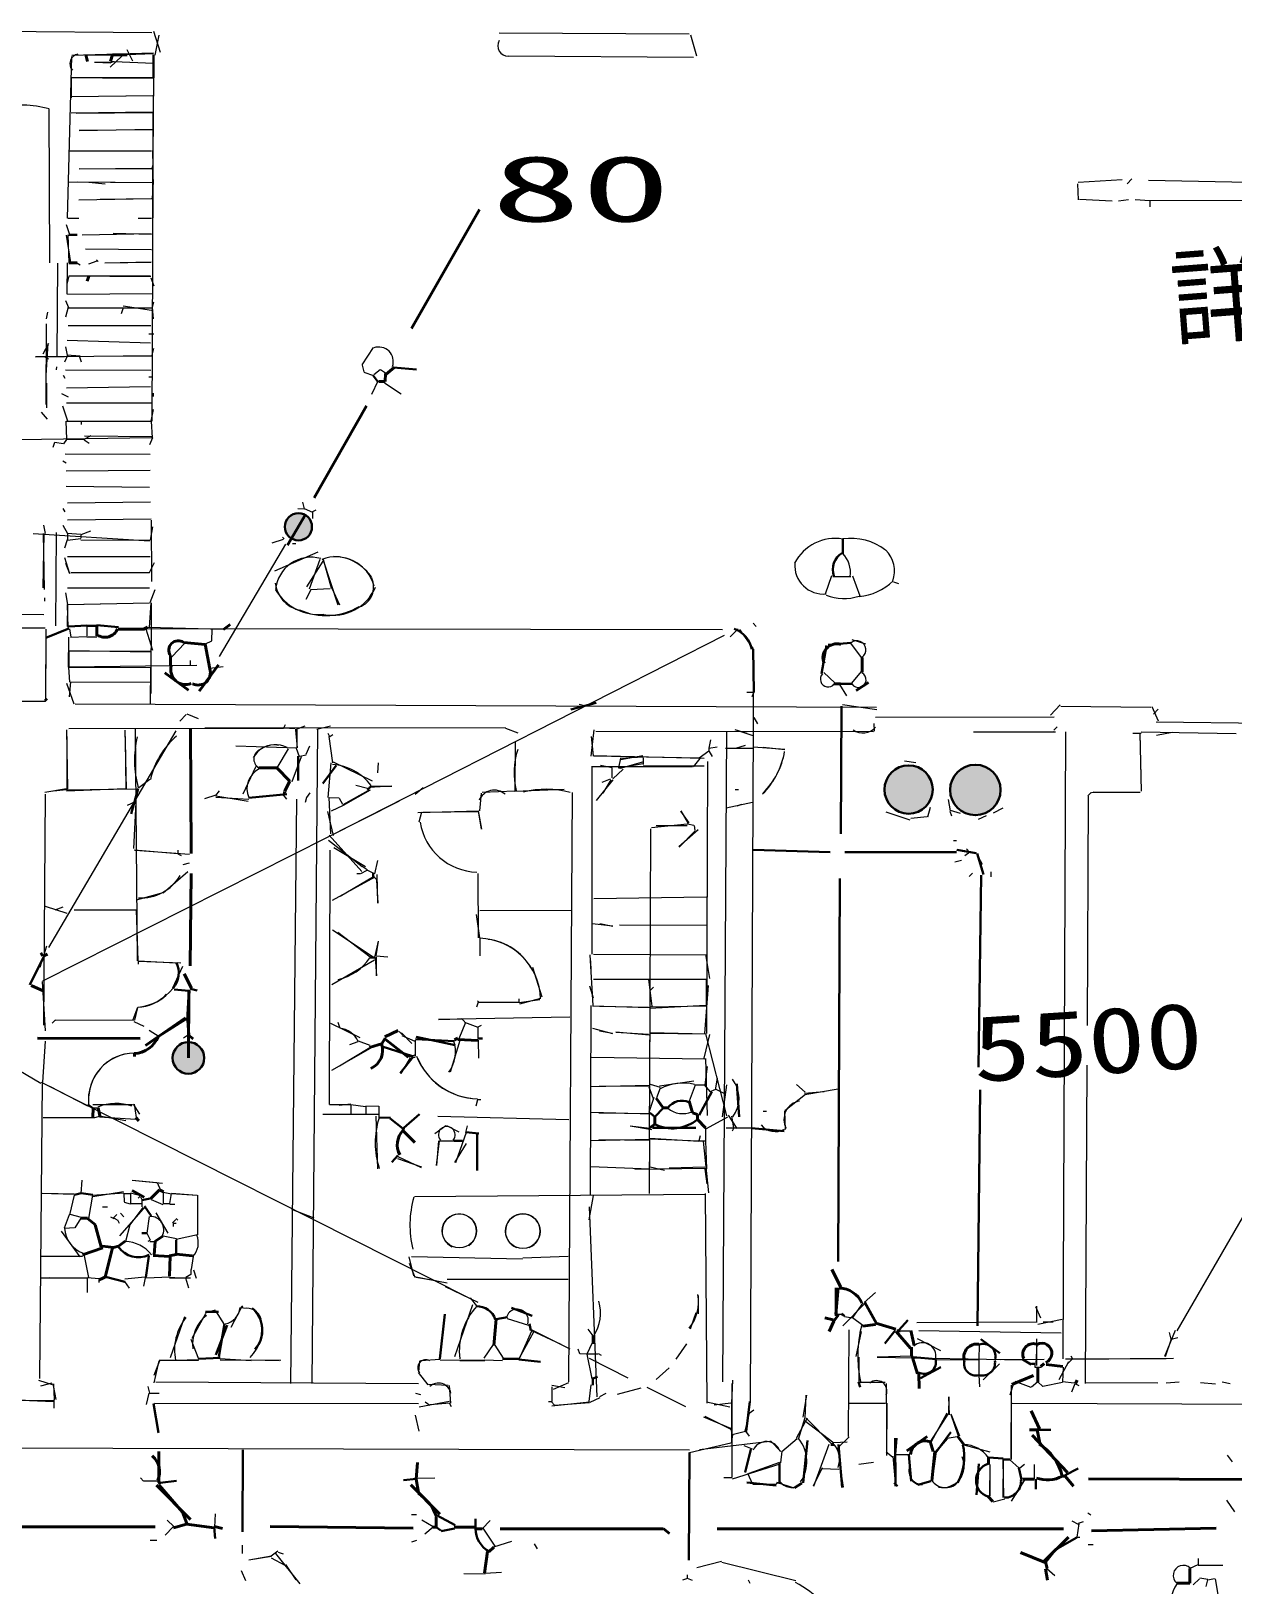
# Model space of a CAD drawing. Header units: millimetres. Extents: x -23299 to 140949, y -27274 to 87783.
# Drawn here: x 22083 to 34477, y 14898 to 30922 of the extents above; entities that cross this region are included whole.
import ezdxf

# ---------------------------------------------------------------- set-up
doc = ezdxf.new("R2010")
doc.units = ezdxf.units.MM
doc.linetypes.add('DASHED', pattern=[666.674799, 446.523571, -220.151228])
for name, color, linetype, lineweight in [('A_DASHED', 8, 'DASHED', 18), ('A_HATCH', 252, 'CONTINUOUS', 15), ('A_MED', 9, 'CONTINUOUS', 20), ('A_THIN', 8, 'CONTINUOUS', 15), ('CHECK', 2, 'CONTINUOUS', 35), ('P_DASHED', 200, 'DASHED', 20), ('P_LEADER', 140, 'CONTINUOUS', 20), ('P_NOMARK', 6, 'CONTINUOUS', 35), ('P_R', 5, 'CONTINUOUS', 40), ('P_R_MARK', 5, 'CONTINUOUS', 25), ('P_SIZE', 140, 'CONTINUOUS', 13), ('SYM', 4, 'CONTINUOUS', 25), ('TEXT', 7, 'CONTINUOUS', 13), ('TEXT_SHAPE', 7, 'CONTINUOUS', 30)]:
    doc.layers.add(name, color=color, linetype=linetype, lineweight=lineweight)
doc.styles.add('JP', font='msgothic.ttc')

msp = doc.modelspace()

# ---------------------------------------------------------------- hatches: boundary and pattern name
at = {"layer": 'TEXT_SHAPE'}
h = msp.add_hatch(color=7, dxfattribs=at)
h.dxf.hatch_style = 1
edge = h.paths.add_edge_path()
edge.add_arc((24840, 25810), 140, 0, 360)
h = msp.add_hatch(color=7, dxfattribs=at)
h.dxf.hatch_style = 1
edge = h.paths.add_edge_path()
edge.add_arc((31133, 23100), 249, 0, 360)
h = msp.add_hatch(color=7, dxfattribs=at)
h.dxf.hatch_style = 1
edge = h.paths.add_edge_path()
edge.add_arc((31821, 23096), 260, 0, 360)
h = msp.add_hatch(color=7, dxfattribs=at)
h.dxf.hatch_style = 1
edge = h.paths.add_edge_path()
edge.add_arc((23706, 20333), 163, 0, 360)

# ---------------------------------------------------------------- linework, layer by layer
at = {"layer": 'A_DASHED', "lineweight": 15}
msp.add_line((27241, 17533), (29293, 16507), dxfattribs=at)
at = {"layer": 'A_HATCH', "lineweight": 15}
for p, q in [((27944, 20867), (28452, 20855)), ((28112, 20601), (28457, 20571)), ((28112, 20598), (28451, 20578)), ((27860, 20038), (28465, 20052)), ((27940, 20043), (28465, 20045)), ((27939, 19766), (28464, 19758)), ((27857, 19481), (28463, 19496)), ((27938, 19492), (28463, 19484)), ((28461, 19184), (27856, 19210))]:
    msp.add_line(p, q, dxfattribs=at)
at = {"layer": 'A_HATCH', "lineweight": 20}
msp.add_line((28490, 19751), (27859, 19771), dxfattribs=at)
at = {"layer": 'A_MED', "lineweight": 20}
for p, q in [((28883, 30884), (28946, 30668)), ((22458, 28992), (22502, 30660)), ((22939, 30608), (23346, 30590)), ((23345, 30439), (23344, 30252)), ((22265, 30116), (22273, 28533)), ((23335, 29690), (23338, 29520)), ((22474, 28396), (22453, 28312)), ((23318, 28379), (23350, 28294)), ((22458, 28209), (23331, 28215)), ((22448, 26712), (22634, 26712)), ((22457, 26056), (23313, 26069)), ((22457, 25881), (23320, 25891)), ((22343, 25750), (22335, 24789)), ((22596, 25725), (22595, 25691)), ((24027, 24472), (24710, 25630)), ((23360, 25161), (23307, 25026)), ((30336, 25303), (30272, 25114)), ((30352, 25297), (30538, 25297)), ((30555, 25304), (30631, 25097)), ((23319, 25026), (23300, 24770)), ((23321, 25027), (23317, 24091)), ((22227, 24765), (18831, 24771)), ((22236, 24755), (22232, 24033)), ((22478, 24756), (22493, 24670)), ((22659, 24789), (22659, 24686)), ((23267, 24759), (23335, 24538)), ((23269, 24760), (29215, 24752)), ((24065, 24752), (23286, 24770)), ((23947, 24754), (23944, 24635)), ((25166, 22622), (29235, 24694)), ((29293, 24674), (29374, 24757)), ((29390, 24751), (29529, 24552)), ((22236, 24653), (22232, 24040)), ((22470, 24363), (22471, 24670)), ((22472, 24533), (22471, 24363)), ((22472, 24532), (23319, 24526)), ((22476, 24534), (23314, 24522)), ((22659, 24676), (22760, 24676)), ((23667, 24609), (23535, 24470)), ((23942, 24632), (23879, 24599)), ((29534, 24549), (29499, 16788)), ((30529, 24612), (30646, 24458)), ((30547, 24649), (30689, 24604)), ((22468, 24363), (22478, 24209)), ((23316, 23989), (23318, 24363)), ((24063, 24367), (23928, 24347)), ((22490, 24210), (22476, 24056)), ((22487, 24210), (23313, 24208)), ((22487, 24210), (23317, 24209)), ((30257, 24306), (30373, 24201)), ((30644, 24317), (30543, 24198)), ((22449, 24196), (22523, 23984)), ((29535, 24106), (29515, 24056)), ((30421, 24185), (30492, 24068)), ((22232, 24013), (21673, 24005)), ((22232, 24008), (21673, 24007)), ((32597, 23867), (32697, 23973)), ((33642, 23956), (33707, 23808)), ((22450, 23716), (22458, 23108)), ((26975, 23733), (27103, 23684)), ((30790, 23846), (32633, 23849)), ((32666, 23748), (32632, 23714)), ((33687, 23798), (34818, 23786)), ((22267, 21471), (23581, 23705)), ((25036, 23716), (24979, 16976)), ((25153, 23646), (25192, 23375)), ((27075, 23594), (27073, 23090)), ((29089, 23613), (29071, 23528)), ((33445, 23680), (33530, 23680)), ((24733, 23521), (24616, 23325)), ((24870, 23438), (24771, 23181)), ((24919, 23456), (24856, 23440)), ((24955, 23547), (24916, 23462)), ((29074, 23528), (29074, 23494)), ((24400, 23337), (24266, 23052)), ((25198, 23385), (25600, 23191)), ((27868, 21401), (27870, 23341)), ((28073, 23324), (28073, 23222)), ((28188, 23310), (28084, 23210)), ((28141, 23324), (28175, 23324)), ((29025, 23341), (28395, 23341)), ((23180, 23103), (23158, 22968)), ((23308, 23205), (23196, 23117)), ((24022, 23088), (23986, 23038)), ((25580, 23095), (25301, 22936)), ((26126, 23118), (26043, 23048)), ((27073, 23084), (26734, 23069)), ((23988, 23041), (23870, 23006)), ((23990, 23036), (24322, 22982)), ((24819, 23001), (24760, 16976)), ((26726, 23064), (26707, 22881)), ((27664, 23069), (27624, 16993)), ((33016, 23070), (32982, 23036)), ((33521, 23070), (33019, 23068)), ((26109, 22868), (26082, 22764)), ((26695, 22881), (26727, 22693)), ((28779, 22878), (28867, 22757)), ((31558, 22879), (31574, 22828)), ((25205, 22504), (25531, 22305)), ((31763, 22458), (31831, 22442)), ((31833, 22439), (31890, 22332)), ((25547, 22274), (25614, 22239)), ((26696, 21571), (26694, 22235)), ((22229, 21899), (22453, 21827)), ((23187, 21334), (23171, 21861)), ((26673, 21811), (26706, 21570)), ((36381, 21829), (33900, 17517)), ((22243, 21485), (22173, 21266)), ((25663, 21536), (25623, 21369)), ((23186, 21334), (23575, 21313)), ((25626, 21341), (25185, 21088)), ((27879, 20873), (27849, 21396)), ((27883, 21403), (29047, 21396)), ((29039, 21399), (29081, 21151)), ((27254, 21269), (27349, 20963)), ((22199, 21121), (22228, 20611)), ((29046, 21145), (29045, 20873)), ((23181, 20852), (23134, 20725)), ((23179, 20852), (23148, 20721)), ((27338, 20944), (27121, 20886)), ((27851, 18916), (27859, 20873)), ((28462, 19494), (28469, 20864)), ((22334, 20724), (22299, 20690)), ((22334, 20724), (22299, 20690)), ((25171, 20691), (25474, 20544)), ((26283, 20734), (27639, 20756)), ((26283, 20730), (26521, 20735)), ((26564, 20699), (26493, 20530)), ((26523, 20740), (26557, 20706)), ((23705, 20571), (23656, 20535)), ((25908, 20563), (26041, 20506)), ((26045, 20516), (26044, 20350)), ((26505, 20513), (26404, 20186)), ((26689, 20652), (26689, 20533)), ((25456, 20510), (25577, 20465)), ((21958, 20207), (22184, 20071)), ((25994, 20335), (25897, 20172)), ((29058, 19739), (29042, 20328)), ((32958, 16974), (32973, 20259)), ((22199, 20083), (22170, 17028)), ((28918, 20092), (28564, 20040)), ((28931, 20053), (28870, 19886)), ((28923, 20056), (29025, 20056)), ((29256, 20054), (29210, 19724)), ((29977, 20060), (30067, 19981)), ((28571, 20020), (28533, 19920)), ((29142, 20006), (29093, 19986)), ((30070, 19955), (29857, 19786)), ((30261, 19983), (30058, 19966)), ((30406, 20009), (30064, 19953)), ((22722, 19819), (22773, 19819)), ((22790, 19730), (22722, 19713)), ((22789, 19735), (23061, 19689)), ((22789, 19726), (23161, 19701)), ((25161, 19852), (25382, 19852)), ((25637, 19732), (25654, 19188)), ((25669, 19750), (25669, 19716)), ((26279, 19731), (27629, 19697)), ((29364, 19604), (29274, 19742)), ((29307, 19732), (29327, 19613)), ((29853, 19783), (29861, 19596)), ((26246, 19554), (26360, 19635)), ((26366, 19636), (26493, 19570)), ((26569, 19562), (26459, 19251)), ((26579, 19632), (26563, 19564)), ((28261, 19634), (28484, 19596)), ((29251, 19613), (29514, 19613)), ((26291, 19478), (26260, 19224)), ((26283, 19479), (26263, 19223)), ((26295, 19478), (26447, 19478)), ((26571, 19450), (26448, 19255)), ((26688, 19546), (26681, 19171)), ((28464, 19504), (28971, 19474)), ((29071, 18941), (29019, 19475)), ((25861, 19297), (26108, 19209)), ((29057, 16771), (29039, 18933)), ((25979, 18280), (26027, 18086)), ((26006, 18285), (27152, 18262)), ((27155, 18272), (27623, 18287)), ((26033, 18079), (26373, 18012)), ((27622, 18048), (26373, 18048)), ((26637, 17788), (26451, 17250)), ((30660, 17807), (30553, 17657)), ((30790, 17915), (30673, 17810)), ((26349, 17691), (26301, 17231)), ((30470, 17667), (30555, 17652)), ((30555, 17655), (30661, 17577)), ((27266, 17503), (27114, 17231)), ((27245, 17516), (27115, 17231)), ((30518, 17528), (30510, 16430)), ((30645, 17511), (30590, 17253)), ((32460, 17608), (31216, 17601)), ((31237, 17523), (32706, 17497)), ((33882, 17520), (33772, 17254)), ((26849, 17376), (26752, 17236)), ((26865, 17369), (26953, 17236)), ((27866, 17389), (27818, 17286)), ((31221, 17439), (31461, 17314)), ((31859, 17383), (31858, 17213)), ((32454, 17383), (32444, 17178)), ((32452, 17435), (32450, 17162)), ((33842, 17433), (33780, 17249)), ((26301, 17219), (26759, 17217)), ((26505, 17214), (26763, 17214)), ((27114, 17222), (27335, 17199)), ((30621, 17247), (30620, 16992)), ((30807, 17248), (32311, 17220)), ((30808, 17251), (31164, 17261)), ((32069, 17179), (31903, 17013)), ((26080, 16972), (23370, 16989)), ((31858, 17060), (31864, 16941)), ((32397, 16935), (32233, 16996)), ((32466, 16991), (32516, 16945)), ((32728, 17144), (32719, 16991)), ((32958, 16987), (33703, 16983)), ((22309, 16972), (22337, 16810)), ((27949, 16827), (27846, 16778)), ((28370, 16926), (28128, 16860)), ((30081, 16855), (30043, 16627)), ((30903, 16975), (30903, 16771)), ((31544, 16838), (31551, 16651)), ((31546, 16838), (31545, 16655)), ((32190, 16192), (32195, 16958)), ((21722, 16815), (22314, 16791)), ((22319, 16806), (22319, 16721)), ((23356, 16773), (26079, 16770)), ((26086, 16735), (26398, 16792)), ((26399, 16770), (26416, 16737)), ((27452, 16745), (27841, 16786)), ((29487, 16668), (29443, 16483)), ((32192, 16685), (32189, 16192)), ((26043, 16648), (26081, 16483)), ((29295, 16515), (29312, 16447)), ((31567, 16662), (31659, 16436)), ((31567, 16657), (31644, 16434)), ((29301, 16360), (28873, 16260)), ((28976, 16293), (29701, 16382)), ((29317, 16447), (29302, 16361)), ((29707, 16383), (29816, 16273)), ((29985, 16404), (29827, 16270)), ((30154, 15915), (30313, 16351)), ((30520, 16426), (30394, 16300)), ((31011, 16413), (30997, 16242)), ((31635, 16424), (31532, 16407)), ((19149, 16320), (28872, 16292)), ((29499, 16298), (29442, 16061)), ((29508, 16296), (29452, 16059)), ((29824, 16277), (29811, 16157)), ((30900, 16270), (30967, 16219)), ((30971, 16226), (30993, 15954)), ((32105, 16192), (32111, 15800)), ((32107, 16192), (32106, 15800)), ((32174, 16190), (32273, 16102)), ((29473, 16052), (29522, 15938)), ((30243, 16107), (30150, 15915)), ((30243, 16097), (30413, 16093)), ((30427, 16109), (30459, 15905)), ((30771, 16160), (30619, 16141)), ((31970, 16140), (31966, 15817)), ((31972, 16141), (31970, 15817)), ((32329, 16139), (32279, 16103)), ((32429, 16140), (32428, 15987)), ((23210, 16004), (23244, 15969)), ((23247, 15972), (23399, 15972)), ((26246, 15998), (26059, 15994)), ((29531, 15938), (29735, 15936)), ((29801, 15956), (29768, 15939)), ((29953, 15897), (29773, 15955)), ((31173, 15969), (31224, 15934)), ((32324, 15976), (32190, 15760)), ((32005, 15755), (32126, 15785)), ((23485, 15567), (23554, 15501)), ((23983, 15631), (23975, 15495)), ((26112, 15570), (26229, 15500)), ((26228, 15493), (26144, 15423)), ((24627, 15247), (24560, 15196)), ((27038, 15345), (26853, 15288)), ((24564, 15193), (24328, 15154)), ((24564, 15192), (24328, 15154)), ((28949, 15079), (29204, 15144)), ((29205, 15131), (29971, 14943)), ((32558, 15066), (32641, 14996)), ((34116, 15106), (34033, 15068)), ((34119, 15170), (34118, 15102)), ((24249, 15048), (24296, 14945)), ((26766, 15010), (26546, 15014)), ((26936, 15025), (26766, 15016)), ((34215, 14950), (34199, 14881)), ((34219, 14951), (34286, 14964)), ((34294, 14961), (34344, 14677))]:
    msp.add_line(p, q, dxfattribs=at)
for centre, radius, start, end in [((22585, 30585), 101, 101.2028, 221.6433), ((30378, 25215), 475, 80.7465, 152.2687), ((30541, 25128), 563, 51.2994, 98.7067), ((30251, 25341), 282, 351.4272, 43.6883), ((30691, 25356), 297, 339.1141, 46.264), ((30255, 25413), 297, 175.9945, 275.3188), ((30559, 25690), 603, 276.0589, 313.3958), ((30466, 25554), 485, 247.6656, 288.7126), ((30599, 24541), 93, 304.9738, 130.0525), ((30615, 24232), 79.8, 212.137, 64.3206), ((24125, 23020), 832, 130.6356, 167.1881), ((24590, 23317), 243, 79.385, 152.298), ((24603, 23301), 262, 62.7942, 124.8249), ((24485, 23416), 105, 108.5075, 239.7909), ((24537, 23108), 228, 116.1045, 203.297), ((26860, 22924), 170, 48.4743, 157.2452), ((27398, 22161), 942, 74.8596, 104.5441), ((26110, 20393), 350, 323.6019, 19.7476), ((28808, 19551), 521, 77.185, 117.1122), ((29069, 19917), 315, 322.5569, 38.4086), ((30037, 19699), 190, 98.5648, 209.091), ((26497, 19458), 865, 162.6625, 197.9515), ((28805, 20001), 243, 229.9329, 292.9039), ((26370, 19540), 85.8, 321.0756, 219.6065), ((29757, 19760), 187, 218.624, 300.2286), ((27069, 18608), 1079, 164.5155, 193.3536), ((27186, 17308), 687, 137.4494, 186.4876), ((27096, 17626), 115, 342.6959, 162.9014), ((31858, 17262), 1250, 165.5977, 192.3089), ((31278, 17259), 137, 348.1757, 132.1421), ((26154, 17137), 83, 59.3635, 218.7831), ((26284, 16850), 130, 11.2821, 133.1533), ((29665, 16225), 151, 18.6147, 155.0658), ((29702, 16170), 380, 326.411, 38.0863), ((30171, 16191), 249, 340.7333, 38.687), ((31483, 16124), 223, 259.5711, 25.0672), ((31279, 16075), 143, 154.3347, 268.7725), ((29925, 16051), 147, 218.3799, 316.5722), ((31514, 16074), 173, 214.097, 314.1867)]:
    msp.add_arc(centre, radius, start, end, dxfattribs=at)
at = {"layer": 'A_THIN', "lineweight": 15}
for p, q in [((21590, 30922), (23330, 30907)), ((23347, 30921), (23416, 30704)), ((23399, 30881), (23360, 30675)), ((28869, 30890), (26909, 30901)), ((22504, 30672), (23346, 30696)), ((22651, 30677), (22923, 30677)), ((22897, 30550), (23019, 30664)), ((22905, 30609), (22939, 30609)), ((23131, 30612), (23073, 30727)), ((23075, 30679), (23346, 30692)), ((27005, 30668), (28915, 30653)), ((22736, 30603), (22905, 30594)), ((22736, 30601), (22918, 30601)), ((22498, 30439), (22497, 30235)), ((22498, 30439), (22497, 30235)), ((23341, 30439), (22498, 30439)), ((22820, 30439), (23345, 30439)), ((23344, 30254), (22497, 30243)), ((23340, 30255), (22501, 30243)), ((23343, 30252), (23327, 26899)), ((23339, 30085), (22496, 30075)), ((22547, 30077), (23343, 30083)), ((23339, 28992), (23343, 30082)), ((22580, 29898), (23343, 29910)), ((22580, 29899), (23338, 29908)), ((22478, 29688), (23325, 29686)), ((22562, 29687), (23325, 29687)), ((22578, 29505), (23328, 29503)), ((22579, 29503), (23324, 29508)), ((23333, 29521), (23343, 29367)), ((23336, 29357), (22464, 29365)), ((23340, 29358), (22561, 29364)), ((22679, 29364), (22848, 29345)), ((23343, 29367), (23332, 29196)), ((22577, 29180), (23322, 29196)), ((22797, 29190), (23327, 29195)), ((22444, 28926), (22478, 28824)), ((22462, 28992), (22576, 28992)), ((22542, 28992), (22576, 28992)), ((23186, 28992), (23326, 28992)), ((23186, 28992), (23322, 28992)), ((22444, 28816), (22490, 28537)), ((22461, 28822), (22474, 28533)), ((22609, 28821), (23321, 28835)), ((22931, 28837), (23325, 28828)), ((22354, 28529), (22350, 27563)), ((22455, 28210), (22460, 28532)), ((22556, 28531), (22590, 28513)), ((22643, 28678), (23324, 28670)), ((22643, 28678), (23320, 28670)), ((22761, 28548), (22675, 28518)), ((22758, 28564), (22775, 28547)), ((23320, 28538), (22845, 28528)), ((23320, 28535), (22845, 28529)), ((22472, 28399), (23319, 28390)), ((22476, 28397), (23315, 28397)), ((22438, 28142), (22470, 28073)), ((22467, 28074), (22439, 27970)), ((23335, 28065), (22466, 28065)), ((22470, 28070), (23030, 28064)), ((23031, 28056), (23011, 28006)), ((23325, 28041), (23034, 28084)), ((23347, 28126), (23331, 28074)), ((23331, 28073), (23343, 27953)), ((22253, 28022), (22237, 27953)), ((22240, 27070), (22243, 27904)), ((22465, 27886), (23317, 27886)), ((22456, 27736), (23315, 27708)), ((23299, 27801), (23350, 27801)), ((23332, 27573), (22129, 27560)), ((23328, 27569), (22129, 27561)), ((22264, 27700), (22205, 27590)), ((22238, 27375), (22258, 27700)), ((22458, 27577), (22427, 27508)), ((22437, 27665), (22455, 27581)), ((22452, 27583), (22588, 27572)), ((22583, 27562), (22599, 27510)), ((23345, 27649), (23329, 27580)), ((22230, 27561), (22263, 27543)), ((22344, 27461), (22343, 27427)), ((22438, 27427), (23319, 27426)), ((22243, 27291), (22242, 27035)), ((22414, 27374), (22432, 27341)), ((22450, 27244), (23314, 27255)), ((23297, 27358), (23331, 27358)), ((22397, 27184), (22464, 27149)), ((23326, 27086), (22449, 27086)), ((23342, 27188), (23342, 27154)), ((22187, 26993), (22250, 26920)), ((22408, 27056), (22459, 26903)), ((23342, 27019), (23317, 26898)), ((22440, 26899), (22450, 26712)), ((22448, 26899), (23317, 26899)), ((22601, 26899), (23312, 26899)), ((22601, 26899), (22601, 26865)), ((23322, 26899), (23331, 26729)), ((19957, 26676), (23329, 26732)), ((22325, 26679), (22308, 26628)), ((22413, 26666), (22329, 26680)), ((22450, 26710), (22416, 26665)), ((22630, 26706), (22681, 26672)), ((22701, 26748), (22633, 26714)), ((23324, 26738), (22634, 26746)), ((23335, 26726), (23304, 26656)), ((22412, 26489), (22445, 26471)), ((22434, 26564), (23311, 26558)), ((23310, 26390), (22446, 26384)), ((22445, 26228), (23305, 26217)), ((22412, 25998), (22430, 25964)), ((22212, 25828), (22227, 25742)), ((22410, 25827), (22460, 25741)), ((23336, 25811), (23312, 25673)), ((23320, 25878), (23326, 25247)), ((23306, 25661), (22104, 25736)), ((22207, 25180), (22218, 25742)), ((22220, 25163), (22210, 25741)), ((22454, 25675), (22428, 25588)), ((22460, 25745), (22596, 25733)), ((22460, 25742), (22460, 25674)), ((22596, 25685), (22460, 25670)), ((22695, 25765), (22595, 25727)), ((22595, 25674), (23307, 25673)), ((22427, 25493), (22480, 25329)), ((22459, 25503), (23310, 25503)), ((22439, 25434), (22481, 25329)), ((22492, 25341), (23305, 25338)), ((22492, 25340), (23305, 25340)), ((23351, 25438), (23302, 25335)), ((22458, 25180), (23305, 25180)), ((30977, 25242), (31028, 25226)), ((22220, 25078), (22220, 25044)), ((22437, 25128), (22457, 25010)), ((22455, 25010), (22461, 24771)), ((22457, 25010), (22456, 24781)), ((23304, 25023), (22457, 25006)), ((23304, 25022), (22461, 25005)), ((20136, 24912), (22215, 24907)), ((29531, 24817), (29562, 24780)), ((22659, 24676), (22489, 24667)), ((23792, 24380), (22471, 24362)), ((22475, 24364), (23318, 24358)), ((23725, 24431), (23725, 24380)), ((29466, 24106), (29534, 24106)), ((22537, 23983), (30803, 23951)), ((23811, 23829), (23693, 23879)), ((27736, 23981), (27804, 23964)), ((30450, 23976), (30804, 23926)), ((32701, 23961), (33632, 23950)), ((33708, 23928), (33657, 23877)), ((22472, 23730), (24687, 23732)), ((23155, 23729), (23176, 21334)), ((23684, 23874), (23616, 23806)), ((26974, 23735), (23874, 23733)), ((24703, 23768), (24685, 23734)), ((24688, 23738), (24807, 23731)), ((24906, 23754), (24806, 23716)), ((24810, 23716), (24826, 23529)), ((24823, 23716), (24822, 23529)), ((25170, 23755), (25031, 23721)), ((27885, 23717), (27857, 23445)), ((29342, 23720), (29527, 23658)), ((29342, 23719), (29464, 23682)), ((29536, 23843), (29574, 23777)), ((30774, 23783), (30778, 23704)), ((22453, 23648), (22453, 23104)), ((23051, 23712), (23063, 23108)), ((23055, 23648), (23060, 23104)), ((25142, 23680), (25160, 23647)), ((25196, 23663), (25163, 23645)), ((27860, 23648), (27880, 23448)), ((27906, 23702), (30769, 23698)), ((29216, 16992), (29259, 23694)), ((29448, 23556), (29347, 23522)), ((31802, 23697), (32649, 23697)), ((31937, 23695), (32632, 23699)), ((32750, 23697), (32723, 17230)), ((33516, 23679), (33531, 23084)), ((33517, 23680), (33530, 23084)), ((34512, 23675), (33530, 23693)), ((33688, 23662), (33852, 23691)), ((24822, 23527), (24195, 23547)), ((24816, 23526), (24849, 23441)), ((29026, 23420), (27875, 23448)), ((28972, 23423), (27888, 23445)), ((28162, 23425), (28141, 23324)), ((28159, 23424), (28395, 23436)), ((28160, 23411), (28391, 23450)), ((28396, 23426), (28395, 23358)), ((28980, 23419), (28911, 23334)), ((29072, 23496), (28972, 23425)), ((29160, 23539), (29074, 23524)), ((29075, 23494), (29106, 23442)), ((29243, 23528), (29531, 23528)), ((29532, 23540), (29855, 23516)), ((29632, 23538), (29855, 23514)), ((25175, 23377), (25145, 23019)), ((25661, 23376), (25657, 23274)), ((27875, 23337), (28904, 23339)), ((27954, 23353), (28074, 23328)), ((28390, 23381), (28159, 23319)), ((28394, 23366), (28174, 23327)), ((29053, 20583), (29061, 23389)), ((31090, 23395), (31208, 23379)), ((22449, 23107), (22225, 23070)), ((22449, 23098), (22313, 23083)), ((22449, 23086), (23058, 23112)), ((23177, 23105), (22449, 23094)), ((24694, 23089), (24682, 23053)), ((24711, 23079), (24690, 23048)), ((25557, 23088), (25299, 22941)), ((25432, 23144), (25551, 23115)), ((25565, 23125), (25803, 23138)), ((25583, 23134), (25803, 23136)), ((27073, 23085), (27581, 23103)), ((28082, 23199), (27912, 22986)), ((28054, 23209), (27970, 23174)), ((28063, 23200), (27978, 23064)), ((29343, 23102), (29377, 23102)), ((25879, 22982), (22201, 21124)), ((22228, 23053), (22211, 20670)), ((23158, 22972), (23073, 22937)), ((23165, 22967), (23138, 22491)), ((23989, 23023), (24327, 23001)), ((24681, 23049), (24716, 23000)), ((24925, 23017), (24908, 22966)), ((24959, 23066), (24923, 23017)), ((25176, 22644), (25156, 23018)), ((25159, 23019), (25260, 23015)), ((25300, 22936), (25177, 22876)), ((25262, 23013), (25293, 22950)), ((29524, 22967), (29250, 22909)), ((29411, 22945), (29360, 22928)), ((31355, 22915), (31328, 22817)), ((31541, 22999), (31561, 22880)), ((32985, 23033), (32974, 20668)), ((33521, 23069), (33036, 23072)), ((25140, 22874), (25198, 22625)), ((26699, 22878), (26072, 22859)), ((26699, 22871), (26123, 22864)), ((26695, 22881), (26726, 22693)), ((28784, 22882), (28860, 22751)), ((31150, 22783), (30902, 22868)), ((31324, 22818), (31154, 22802)), ((31563, 22887), (31665, 22856)), ((31934, 22829), (31851, 22791)), ((32106, 22909), (32005, 22857)), ((25494, 22254), (25158, 22631)), ((28464, 20056), (28473, 22694)), ((28850, 22743), (28482, 22706)), ((28528, 22728), (28850, 22731)), ((28961, 22685), (28763, 22509)), ((28929, 22671), (28765, 22506)), ((28851, 22748), (28919, 22732)), ((28922, 22728), (28927, 22677)), ((23145, 22477), (23598, 22442)), ((23157, 22474), (23716, 22435)), ((23598, 22474), (23597, 22440)), ((23597, 22438), (23630, 22420)), ((25151, 22578), (25497, 22307)), ((25160, 19852), (25166, 22474)), ((31594, 22574), (31627, 22574)), ((31764, 22453), (31714, 22417)), ((31729, 22489), (31762, 22455)), ((23715, 22341), (23647, 22325)), ((25498, 22309), (25549, 22275)), ((25654, 22370), (25626, 22232)), ((31678, 22369), (31610, 22351)), ((23701, 22252), (23446, 22033)), ((25627, 22195), (25188, 21956)), ((25614, 22199), (25272, 21997)), ((25443, 22235), (25477, 22235)), ((25547, 22265), (25479, 22230)), ((25615, 22204), (25649, 22170)), ((25647, 22167), (25658, 21928)), ((25649, 22224), (25657, 21928)), ((31791, 22238), (31757, 22204)), ((31982, 22251), (31982, 22200)), ((23443, 22036), (23168, 21959)), ((29049, 21992), (27885, 21974)), ((22412, 21889), (22327, 21855)), ((22528, 21861), (23167, 21861)), ((22612, 21861), (23171, 21861)), ((26712, 21853), (27656, 21856)), ((25193, 21652), (25610, 21375)), ((27869, 21720), (28084, 21695)), ((27947, 21719), (28084, 21692)), ((28150, 21705), (29049, 21702)), ((25247, 21631), (25581, 21375)), ((25661, 21537), (25639, 21385)), ((26711, 21571), (26710, 21384)), ((26711, 21571), (26710, 21384)), ((23186, 21333), (23186, 21299)), ((23190, 21329), (23627, 21314)), ((25633, 21368), (25645, 21180)), ((25642, 21372), (25642, 21180)), ((25643, 21387), (25762, 21375)), ((27851, 21333), (27855, 21231)), ((23644, 21274), (23540, 21052)), ((27842, 21077), (27881, 20954)), ((27882, 21145), (29046, 21145)), ((28449, 21143), (28485, 20867)), ((28501, 21063), (28467, 21029)), ((29032, 20586), (29069, 21079)), ((26694, 20906), (26678, 20855)), ((26688, 20921), (26705, 20904)), ((26701, 20907), (27114, 20907)), ((26708, 20907), (27114, 20907)), ((27114, 20941), (27114, 20907)), ((27330, 20933), (27115, 20902)), ((27873, 20871), (28460, 20854)), ((28462, 20846), (29041, 20877)), ((28469, 20859), (29045, 20871)), ((23145, 20722), (22336, 20717)), ((23149, 20721), (22336, 20717)), ((23144, 20709), (23247, 20661)), ((25247, 20702), (25264, 20651)), ((26554, 20703), (26689, 20651)), ((23302, 20619), (23405, 20553)), ((25880, 20605), (25914, 20571)), ((26045, 20516), (26045, 20363)), ((26724, 20667), (26691, 20649)), ((26694, 20516), (26697, 20329)), ((27872, 20638), (28079, 20585)), ((27945, 20611), (28079, 20588)), ((28459, 20588), (29044, 20582)), ((28468, 20594), (29044, 20580)), ((29080, 20574), (29021, 20330)), ((29258, 19735), (29041, 20581)), ((22227, 20504), (22201, 20082)), ((25581, 20430), (25180, 20204)), ((25577, 20438), (25264, 20246)), ((25453, 20497), (25367, 20467)), ((26043, 20365), (26010, 20347)), ((25977, 20346), (26011, 20346)), ((26011, 20340), (26044, 20340)), ((29030, 20321), (27861, 20337)), ((29054, 20244), (29031, 20055)), ((26608, 17853), (22190, 20079)), ((22274, 20040), (22665, 19840)), ((28454, 20035), (28500, 19914)), ((28468, 20063), (28570, 20031)), ((29024, 20055), (29088, 19984)), ((29160, 20124), (29139, 20005)), ((26688, 19902), (26670, 19835)), ((26686, 19903), (26720, 19903)), ((28506, 19923), (28453, 19770)), ((29146, 20011), (29242, 19961)), ((22209, 19717), (22721, 19717)), ((22298, 19717), (22721, 19717)), ((22721, 19853), (23129, 19853)), ((23135, 19857), (23201, 19753)), ((23146, 19856), (23168, 19718)), ((25669, 19750), (25093, 19750)), ((25534, 19750), (25161, 19750)), ((25381, 19856), (25262, 19843)), ((25382, 19852), (25381, 19750)), ((25382, 19853), (25533, 19831)), ((25534, 19838), (25669, 19835)), ((25534, 19835), (25534, 19750)), ((25669, 19835), (25669, 19750)), ((29265, 19723), (29046, 19601)), ((29633, 19783), (29667, 19783)), ((28260, 19631), (28463, 19609)), ((29039, 19613), (29039, 19477)), ((29330, 19612), (29312, 19578)), ((28461, 18933), (28463, 19486)), ((28461, 19052), (28463, 19477)), ((28463, 19499), (28971, 19477)), ((28984, 19529), (28968, 19478)), ((28971, 19477), (29039, 19477)), ((29037, 19477), (29050, 19188)), ((25866, 19315), (26106, 19203)), ((28309, 19187), (29038, 19195)), ((28467, 19210), (28615, 19175)), ((29033, 19206), (28665, 19197)), ((29033, 19187), (29051, 19034)), ((26038, 18903), (29032, 18928)), ((27878, 18914), (27835, 18664)), ((24769, 18772), (24999, 18684)), ((27839, 18796), (27918, 16839)), ((25981, 18217), (26041, 18072)), ((26051, 18072), (26254, 18037)), ((26355, 17977), (26691, 17814)), ((26612, 17857), (26676, 17775)), ((28964, 17881), (28963, 17694)), ((30679, 17796), (30453, 17571)), ((26994, 17644), (27214, 17575)), ((28938, 17703), (28881, 17536)), ((30403, 17690), (30437, 17690)), ((30436, 17688), (30469, 17670)), ((30444, 17700), (30475, 17678)), ((32443, 17770), (32493, 17651)), ((32453, 17774), (32452, 17604)), ((32716, 17635), (32465, 17582)), ((27237, 17526), (27545, 17381)), ((27825, 17535), (27876, 17468)), ((31046, 17519), (31148, 17519)), ((32520, 17611), (32622, 17611)), ((33821, 17501), (33837, 17433)), ((27722, 17332), (27739, 17286)), ((28841, 17385), (28731, 17226)), ((33909, 17446), (33841, 17430)), ((26090, 17209), (26078, 17095)), ((26302, 17221), (26098, 17210)), ((26758, 17219), (26944, 17211)), ((27742, 17285), (27826, 17281)), ((27815, 17279), (27865, 17024)), ((27826, 17282), (27928, 17282)), ((27930, 17284), (27963, 17266)), ((31858, 17213), (31857, 17060)), ((32434, 17179), (32433, 17145)), ((32782, 17197), (32683, 17012)), ((32823, 17230), (32772, 17179)), ((32804, 17262), (32822, 17229)), ((33789, 17230), (33060, 17227)), ((22161, 17009), (22300, 16964)), ((26074, 17089), (26176, 16960)), ((28662, 17138), (28528, 17018)), ((29318, 17009), (29308, 16771)), ((30620, 16989), (30891, 16988)), ((32219, 16989), (32177, 16856)), ((32466, 16992), (32401, 16937)), ((32433, 17145), (32467, 17145)), ((32467, 17145), (32501, 17145)), ((32517, 16949), (32721, 16988)), ((32721, 16995), (32840, 16982)), ((33789, 16981), (33923, 16991)), ((34365, 16994), (34449, 16976)), ((22182, 16951), (22300, 16981)), ((22313, 16972), (22322, 16807)), ((26047, 16877), (26098, 16861)), ((26182, 16967), (26385, 16959)), ((26395, 16954), (26407, 16772)), ((27452, 16941), (27452, 16788)), ((27455, 16958), (27589, 16934)), ((27626, 16983), (27467, 16912)), ((27856, 16961), (27835, 16789)), ((28012, 16872), (27944, 16837)), ((29313, 16009), (29313, 16976)), ((30074, 16856), (30062, 16618)), ((32846, 16972), (32812, 16887)), ((32855, 16973), (32889, 16955)), ((34144, 16984), (34296, 16973)), ((21726, 16808), (22319, 16799)), ((26146, 16787), (26196, 16752)), ((26198, 16759), (26401, 16776)), ((27418, 16788), (27452, 16788)), ((27449, 16785), (27482, 16751)), ((27485, 16752), (27842, 16780)), ((29047, 16786), (29290, 16734)), ((29298, 16773), (29129, 16750)), ((29313, 16005), (29310, 16771)), ((29536, 16701), (29487, 16665)), ((30518, 16771), (30894, 16771)), ((30619, 16771), (30890, 16771)), ((30904, 16771), (30906, 16277)), ((30907, 16771), (30905, 16234)), ((31528, 16668), (31366, 16375)), ((32199, 16772), (37509, 16750)), ((29018, 16631), (29296, 16513)), ((30085, 16617), (29973, 16408)), ((30063, 16622), (29993, 16396)), ((30057, 16597), (30362, 16363)), ((30076, 16617), (30336, 16352)), ((31538, 16660), (31358, 16382)), ((29449, 16480), (29314, 16445)), ((29451, 16483), (29487, 16433)), ((30498, 16371), (30362, 16364)), ((29434, 16335), (29519, 16301)), ((30990, 16243), (31142, 16243)), ((31701, 16342), (31971, 16269)), ((34472, 16169), (34421, 16237)), ((29315, 15993), (29807, 16146)), ((29802, 16162), (29485, 16046)), ((29227, 16005), (29311, 16005)), ((29735, 15937), (29769, 15937)), ((29735, 15925), (29768, 15925)), ((34411, 15771), (34495, 15653)), ((26007, 15623), (26057, 15623)), ((26819, 15563), (26734, 15478)), ((32815, 15560), (32883, 15526)), ((32933, 15548), (32882, 15532)), ((32982, 15641), (33013, 15620)), ((23550, 15496), (23465, 15411)), ((26743, 15484), (26864, 15299)), ((32866, 15391), (32900, 15391)), ((32888, 15527), (32868, 15391)), ((23312, 15360), (23380, 15360)), ((24260, 15308), (24260, 15223)), ((24631, 15236), (24682, 15220)), ((26058, 15355), (26006, 15338)), ((27270, 15321), (27303, 15270)), ((32984, 15315), (33035, 15315)), ((24559, 15178), (24699, 15103)), ((24603, 15221), (24855, 14910)), ((24706, 15108), (24815, 14949)), ((28949, 15079), (29204, 15144)), ((29205, 15131), (29971, 14943)), ((34118, 15102), (34372, 15102)), ((28851, 14963), (28800, 14946)), ((28850, 15001), (28850, 14967)), ((28850, 14969), (28900, 14948)), ((29478, 14951), (29496, 14917)), ((34133, 14961), (34066, 14898)), ((34220, 14955), (34135, 14966))]:
    msp.add_line(p, q, dxfattribs=at)
for centre, radius in [((26499, 18549), 176), ((27155, 18546), 179)]:
    msp.add_circle(centre, radius, dxfattribs=at)
for centre, radius, start, end in [((27005, 30770), 108, 149.5057, 270.1561), ((21982, 29079), 1079, 74.4467, 103.0169), ((24206, 23403), 1057, 166.7817, 195.6044), ((27853, 23272), 789, 162.1575, 193.4148), ((29053, 23631), 813, 314.9033, 350.2748), ((29109, 23607), 753, 314.0694, 351.2932), ((25159, 22826), 533, 36.2624, 86.3693), ((26697, 22857), 608, 188.8341, 268.4358), ((26693, 20922), 645, 1.6848, 88.466), ((26731, 20978), 580, 29.3229, 83.5957), ((25135, 21664), 534, 282.3321, 325.9716), ((23138, 21373), 520, 275.0028, 321.8928), ((23178, 21260), 403, 270.8824, 317.8136), ((25244, 20406), 233, 23.9744, 84.6769), ((26714, 20619), 710, 202.221, 267.801), ((26692, 20587), 673, 202.8669, 263.7266), ((22959, 19379), 484, 70.2804, 112.9032), ((26499, 18546), 177, 304.3226, 244.9812), ((27154, 18545), 179, 291.0627, 248.5351), ((27528, 17699), 427, 326.7426, 16.9045), ((28557, 17810), 409, 319.5599, 11.7103), ((30803, 16898), 107, 337.9324, 130.8991), ((31705, 16041), 302, 33.8111, 90.6909), ((33966, 14995), 105, 47.2376, 229.4048), ((29534, 14050), 973, 22.328, 63.7118), ((29534, 14050), 973, 22.328, 63.7118), ((34194, 14706), 357, 144.8595, 198.95)]:
    msp.add_arc(centre, radius, start, end, dxfattribs=at)
at = {"layer": 'CHECK', "lineweight": 15}
msp.add_line((25902, 20593), (26011, 20482), dxfattribs=at)
at = {"layer": 'P_DASHED', "lineweight": 20}
msp.add_line((31417, 17220), (33874, 17235), dxfattribs=at)
at = {"layer": 'P_LEADER', "lineweight": 15}
for p, q in [((32876, 29347), (32882, 29183)), ((33334, 29388), (32882, 29360)), ((33436, 29398), (33385, 29347)), ((33606, 29386), (34639, 29364)), ((32894, 29188), (33233, 29171)), ((33401, 29181), (33299, 29167)), ((33469, 29185), (33621, 29174)), ((33622, 29177), (33621, 29109)), ((33622, 29174), (34638, 29178))]:
    msp.add_line(p, q, dxfattribs=at)
at = {"layer": 'P_NOMARK', "lineweight": 30}
for p, q in [((30433, 22642), (30441, 23961)), ((29531, 22477), (30323, 22455)), ((30475, 22453), (31627, 22456)), ((31631, 22479), (31831, 22443)), ((31839, 22441), (31905, 22224)), ((30423, 22183), (30405, 18234)), ((31853, 20238), (31880, 22217)), ((31842, 17570), (31869, 20004)), ((28873, 16265), (28865, 15154)), ((32869, 15387), (32669, 15272)), ((32664, 15282), (32547, 15133))]:
    msp.add_line(p, q, dxfattribs=at)
at = {"layer": 'P_NOMARK', "lineweight": 40}
for p, q in [((23733, 22440), (23727, 23733)), ((23714, 21027), (23697, 20720)), ((23707, 20333), (23710, 21036)), ((23675, 20745), (23263, 20462)), ((23681, 20737), (23399, 20557)), ((23701, 20721), (23711, 20568)), ((23209, 20534), (22148, 20536)), ((30342, 18152), (30434, 17969)), ((44709, 15954), (32987, 15991)), ((21466, 15496), (23363, 15496)), ((24549, 15500), (26023, 15483)), ((26921, 15478), (28598, 15478)), ((28600, 15481), (28667, 15428)), ((32731, 15476), (29157, 15478)), ((32781, 15392), (32535, 15145)), ((34306, 15484), (33019, 15456)), ((32287, 15232), (32540, 15128)), ((32544, 15137), (32562, 15069)), ((32544, 15065), (32565, 14947))]:
    msp.add_line(p, q, dxfattribs=at)
at = {"layer": 'P_R', "lineweight": 40}
for p, q in [((26707, 29081), (26005, 27854)), ((25542, 27056), (25001, 26109))]:
    msp.add_line(p, q, dxfattribs=at)
at = {"layer": 'P_R_MARK', "lineweight": 20}
for p, q in [((25610, 27659), (25494, 27481)), ((25497, 27476), (25513, 27408)), ((25515, 27403), (25616, 27369)), ((25729, 27295), (25900, 27180))]:
    msp.add_line(p, q, dxfattribs=at)
at = {"layer": 'P_R_MARK', "lineweight": 15}
for p, q in [((25684, 27429), (25617, 27377)), ((25738, 27394), (25688, 27428)), ((25659, 27311), (25595, 27173))]:
    msp.add_line(p, q, dxfattribs=at)
at = {"layer": 'P_R_MARK', "lineweight": 40}
for p, q in [((25828, 27453), (25744, 27383)), ((25669, 27307), (25736, 27307)), ((25737, 27392), (25736, 27307))]:
    msp.add_line(p, q, dxfattribs=at)
at = {"layer": 'P_R_MARK', "lineweight": 30}
for p, q in [((25821, 27454), (26059, 27432)), ((25611, 27369), (25664, 27303))]:
    msp.add_line(p, q, dxfattribs=at)
at = {"layer": 'P_R_MARK', "lineweight": 20}
msp.add_arc((25669, 27514), 150, 340.6122, 109.6261, dxfattribs=at)
at = {"layer": 'SYM', "lineweight": 15}
for p, q in [((24833, 25997), (24901, 25996)), ((24882, 26064), (24900, 25996)), ((24901, 25997), (24985, 25962)), ((25018, 25982), (24984, 25964)), ((24985, 25962), (24985, 25894)), ((24682, 25680), (24565, 25642)), ((24692, 25686), (24675, 25703)), ((24780, 25639), (24814, 25639)), ((25181, 25185), (25263, 25006))]:
    msp.add_line(p, q, dxfattribs=at)
at = {"layer": 'SYM', "lineweight": 40}
msp.add_line((24913, 25938), (24727, 25621), dxfattribs=at)
at = {"layer": 'SYM', "lineweight": 20}
for p, q in [((25040, 25549), (24593, 25352)), ((25093, 25455), (24924, 25191)), ((25061, 25471), (24950, 25168)), ((25097, 25472), (25178, 25182)), ((25251, 25003), (25097, 25471)), ((24967, 25161), (24916, 25059)), ((25168, 25169), (24965, 25160))]:
    msp.add_line(p, q, dxfattribs=at)
for centre, radius, start, end in [((24969, 25130), 366, 73.8032, 174.7568), ((25227, 25091), 409, 15.1914, 110.6868), ((25199, 25031), 472, 32.1795, 89.521), ((24926, 25266), 326, 186.3367, 255.9572), ((25050, 25420), 515, 210.2387, 275.2993), ((25195, 25374), 477, 258.7745, 337.0997), ((25399, 25189), 217, 289.3513, 25.0413), ((25126, 25550), 656, 245.2296, 301.2778), ((30302, 24238), 79.4, 135.3439, 323.0175), ((30660, 23862), 178, 235.7746, 317.9053)]:
    msp.add_arc(centre, radius, start, end, dxfattribs=at)
at = {"layer": 'SYM', "lineweight": 15}
for centre, radius, start, end in [((23217, 22452), 469, 266.681, 329.5054), ((23157, 19900), 483, 91.1434, 185.5874), ((23155, 19904), 479, 103.3643, 182.0657)]:
    msp.add_arc(centre, radius, start, end, dxfattribs=at)
at = {"layer": 'SYM', "lineweight": 40}
for centre, radius, start, end in [((23131, 20662), 285, 273.3317, 337.584), ((31836, 17249), 133, 80.3812, 195.365), ((32219, 15912), 508, 12.3366, 59.2383), ((32563, 16321), 340, 250.5836, 297.1781), ((25837, 15458), 451, 18.1536, 58.2836)]:
    msp.add_arc(centre, radius, start, end, dxfattribs=at)
at = {"layer": 'SYM', "lineweight": 30}
for centre, radius, start, end in [((31898, 17253), 131, 349.936, 106.9573), ((26928, 15477), 262, 179.8249, 241.9421)]:
    msp.add_arc(centre, radius, start, end, dxfattribs=at)
at = {"layer": 'TEXT_SHAPE', "lineweight": 40}
for p, q in [((22648, 30677), (22664, 30608)), ((22924, 30677), (22903, 30610)), ((22923, 30677), (23007, 30677)), ((23007, 30677), (23075, 30677)), ((22473, 28533), (22557, 28533)), ((22679, 28396), (22662, 28344)), ((22761, 24789), (22760, 24686)), ((22981, 24754), (23252, 24754)), ((23285, 24774), (23251, 24756)), ((24135, 24803), (24067, 24751)), ((23658, 24616), (23878, 24596)), ((23878, 24601), (23928, 24346)), ((23522, 24482), (23521, 24380)), ((24016, 24386), (23817, 24115)), ((30653, 24463), (30653, 24310)), ((23462, 24304), (23707, 24125)), ((22230, 24037), (22246, 24020)), ((30364, 24191), (30432, 24191)), ((24431, 23325), (24618, 23324)), ((24618, 23324), (24753, 23188)), ((24753, 23188), (24699, 23087)), ((23723, 21282), (23733, 22235)), ((22184, 21417), (22202, 21384)), ((22254, 21404), (22204, 21383)), ((23663, 21199), (23739, 21051)), ((22085, 21081), (22209, 21024)), ((23706, 20566), (23756, 20530)), ((25736, 20536), (25703, 20484)), ((25870, 20615), (25732, 20551)), ((25734, 20525), (25972, 20340)), ((26484, 20536), (26451, 20518)), ((26485, 20522), (26689, 20513)), ((23148, 20380), (23148, 20346)), ((25706, 20482), (25573, 20441)), ((28530, 19918), (28602, 19819)), ((28868, 19885), (28904, 19766)), ((22722, 19819), (22721, 19717)), ((22775, 19819), (22792, 19734)), ((23162, 19717), (23196, 19683)), ((28515, 19732), (28515, 19647)), ((28600, 19818), (28651, 19818)), ((28905, 19768), (28955, 19748)), ((28955, 19749), (28955, 19698)), ((25923, 19614), (25922, 19580)), ((25922, 19580), (26041, 19461)), ((28514, 19648), (28465, 19612)), ((28955, 19698), (29039, 19613)), ((23126, 18964), (23250, 18897)), ((23407, 18973), (23322, 18888)), ((23414, 18970), (23447, 18952)), ((22598, 18679), (22666, 18679)), ((22666, 18678), (22747, 18613)), ((22745, 18611), (22806, 18386)), ((23052, 18443), (22985, 18391)), ((23363, 18440), (23351, 18303)), ((23443, 18493), (23361, 18438)), ((22822, 18375), (22615, 18301)), ((22818, 18393), (22936, 18377)), ((22923, 18375), (22849, 18087)), ((22986, 18393), (22934, 18376)), ((23341, 18294), (23511, 18284)), ((23578, 18307), (23510, 18291)), ((23519, 18287), (23511, 18083)), ((23580, 18308), (23749, 18290)), ((22867, 18082), (22784, 18045)), ((30407, 17963), (30383, 17691)), ((30387, 17962), (30386, 17673)), ((30680, 17812), (30802, 17593)), ((26879, 17639), (26856, 17368)), ((30270, 17652), (30354, 17632)), ((30410, 17684), (30359, 17616)), ((27878, 17469), (27878, 17384)), ((30362, 17617), (30314, 17513)), ((30793, 17582), (30657, 17567)), ((30795, 17596), (31000, 17534)), ((31003, 17511), (31153, 17339)), ((31012, 17519), (31046, 17519)), ((31156, 17521), (31189, 17368)), ((31164, 17349), (31163, 17264)), ((31161, 17261), (31178, 17244)), ((31172, 17244), (31225, 17075)), ((32310, 17221), (32396, 17172)), ((32531, 17183), (32497, 17149)), ((32551, 17170), (32722, 17152)), ((31238, 17077), (31243, 16923)), ((32420, 17056), (32198, 16965)), ((32467, 17145), (32467, 16991)), ((32872, 17009), (32854, 16976)), ((32397, 16693), (32482, 16506)), ((30329, 16345), (30363, 16345)), ((31324, 16429), (31115, 16282)), ((31356, 16377), (31387, 16274)), ((31636, 16431), (31703, 16346)), ((32380, 16498), (32464, 16498)), ((32407, 16443), (32770, 16059)), ((32460, 16497), (32485, 16361)), ((23401, 16274), (23399, 15955)), ((31404, 16276), (31371, 15969)), ((31955, 16209), (31955, 16141)), ((26067, 16159), (26056, 15989)), ((23377, 15926), (23726, 15574)), ((23397, 15971), (23414, 15937)), ((23403, 15926), (23644, 15647)), ((25999, 15929), (26297, 15629)), ((26055, 15988), (26079, 15852)), ((32310, 15987), (32428, 15987)), ((32716, 16021), (32750, 16021)), ((32746, 16018), (32833, 15918)), ((31950, 15814), (32000, 15757)), ((23646, 15649), (23689, 15531)), ((26261, 15597), (26260, 15495)), ((23687, 15523), (23552, 15488)), ((23685, 15523), (23972, 15487)), ((23974, 15499), (24058, 15481)), ((26226, 15495), (26260, 15495)), ((26446, 15495), (26667, 15495)), ((26667, 15478), (26734, 15478)), ((26790, 15241), (26759, 15019)), ((26855, 15287), (26803, 15238)), ((34033, 15068), (34033, 14915)), ((33897, 14915), (34033, 14915))]:
    msp.add_line(p, q, dxfattribs=at)
at = {"layer": 'TEXT_SHAPE', "lineweight": 30}
for p, q in [((23346, 30677), (23346, 30592)), ((23346, 30592), (23345, 30439)), ((22474, 28822), (22559, 28822)), ((30455, 25689), (30455, 25536)), ((22471, 24760), (22235, 24666)), ((22659, 24791), (22472, 24782)), ((22659, 24789), (22761, 24789)), ((22761, 24794), (22983, 24774)), ((29531, 24549), (29535, 24106)), ((30286, 24586), (30236, 24295)), ((30536, 24613), (30303, 24591)), ((30720, 24205), (30591, 24121)), ((30432, 24191), (30550, 24191)), ((27909, 23996), (27651, 23927)), ((24839, 23444), (24837, 23193)), ((25229, 23349), (25092, 23161)), ((23187, 23111), (23116, 22851)), ((25587, 23133), (25553, 23099)), ((24719, 23051), (24329, 23015)), ((24685, 23048), (24329, 23014)), ((25612, 22235), (25612, 22201)), ((22214, 21380), (22069, 21086)), ((25575, 21367), (25625, 21367)), ((23557, 21038), (23709, 21023)), ((23727, 21046), (23795, 21028)), ((26046, 20527), (26451, 20505)), ((26053, 20550), (26458, 20464)), ((26689, 20533), (26740, 20533)), ((25703, 20450), (26015, 20350)), ((26022, 20345), (25891, 20175)), ((29360, 20065), (29385, 19724)), ((29102, 19982), (28972, 19741)), ((22670, 19851), (22719, 19815)), ((25669, 19717), (25788, 19714)), ((26089, 19754), (25926, 19610)), ((28463, 19765), (28512, 19729)), ((28601, 19816), (28520, 19728)), ((25786, 19709), (25916, 19605)), ((26566, 19566), (26702, 19554)), ((26685, 19550), (26683, 19171)), ((28938, 19613), (28490, 19613)), ((29851, 19577), (29513, 19608)), ((26447, 19478), (26532, 19478)), ((25867, 19328), (25802, 19257)), ((22599, 18937), (22531, 18921)), ((22600, 18938), (22719, 18921)), ((23327, 18886), (23226, 18865)), ((23253, 18805), (23321, 18703)), ((23224, 18525), (23275, 18525)), ((23580, 18457), (23579, 18304)), ((23299, 18288), (23265, 18067)), ((22863, 18070), (23051, 18024)), ((24017, 17713), (23881, 17713)), ((24252, 17773), (24268, 17756)), ((26350, 17691), (26299, 17231)), ((26997, 17660), (26879, 17640)), ((27038, 17756), (27251, 17672)), ((31124, 17628), (31037, 17527)), ((24105, 17577), (23987, 17270)), ((24078, 17590), (24021, 17250)), ((27222, 17589), (27238, 17521)), ((30994, 17521), (30888, 17388)), ((31879, 17431), (32075, 17287)), ((24032, 17240), (23812, 17228)), ((26945, 17231), (27115, 17231)), ((27114, 17221), (27335, 17200)), ((31180, 17248), (31417, 17225)), ((32400, 17179), (32434, 17179)), ((27876, 17026), (27876, 16958)), ((27926, 17045), (27877, 17025)), ((30617, 16991), (30633, 16939)), ((31464, 17143), (31255, 17031)), ((23346, 16770), (23398, 16465)), ((29497, 16788), (29458, 16480)), ((30090, 16387), (30045, 15952)), ((30449, 15903), (30410, 16345)), ((30996, 15917), (30995, 16413)), ((31532, 16407), (31409, 16266)), ((31569, 16473), (31415, 16263)), ((32464, 16498), (32600, 16498)), ((24268, 16291), (24263, 15444)), ((31135, 16242), (31158, 15969)), ((31413, 16275), (31372, 15973)), ((31955, 16212), (32108, 16201)), ((32107, 16192), (32175, 16192)), ((29803, 16158), (29802, 15940)), ((29803, 16158), (29803, 15954)), ((31857, 16148), (31832, 15826)), ((32269, 16105), (32298, 15984)), ((32881, 16100), (32746, 16030)), ((23584, 15971), (23415, 15952)), ((26059, 15992), (25923, 15977)), ((29465, 15955), (29767, 15924)), ((30032, 15949), (29957, 15899)), ((30985, 15951), (31019, 15917)), ((31227, 15930), (31362, 15967)), ((32445, 15987), (32445, 15885)), ((26270, 15615), (26456, 15513)), ((26667, 15580), (26667, 15495)), ((23970, 15495), (23982, 15376)), ((26259, 15493), (26309, 15459)), ((26312, 15454), (26449, 15481))]:
    msp.add_line(p, q, dxfattribs=at)
at = {"layer": 'TEXT_SHAPE', "lineweight": 20}
for p, q in [((22608, 19071), (22596, 18934)), ((23125, 19073), (23379, 19047)), ((23126, 19073), (23438, 19040)), ((22197, 18939), (22528, 18930)), ((22295, 18936), (22532, 18929)), ((22526, 18918), (22478, 18713)), ((22717, 18917), (22675, 18677)), ((23040, 18937), (22718, 18913)), ((23037, 18950), (22720, 18899)), ((23384, 19049), (23417, 18970)), ((23532, 18937), (23797, 18918)), ((23801, 18917), (23801, 18508)), ((23264, 18803), (22995, 18498)), ((23107, 18832), (23226, 18832)), ((23323, 18872), (23442, 18821)), ((23446, 18832), (23514, 18832)), ((22482, 18720), (22601, 18690)), ((22596, 18680), (22534, 18580)), ((23302, 18697), (23276, 18525)), ((23368, 18734), (23495, 18527)), ((22392, 18546), (22585, 18280)), ((22530, 18579), (22428, 18575)), ((23277, 18526), (23311, 18458)), ((23309, 18440), (23360, 18440)), ((23446, 18498), (23583, 18471)), ((23800, 18508), (23579, 18461)), ((22190, 18287), (22611, 18287)), ((22629, 18290), (22675, 18068)), ((23753, 18286), (23734, 18150)), ((22176, 18066), (22663, 18066)), ((22663, 18066), (22663, 17913)), ((22664, 18069), (22783, 18057)), ((22782, 18049), (22782, 18015)), ((23046, 18026), (23096, 17958)), ((23259, 18065), (23241, 17980)), ((23511, 18071), (23273, 18063)), ((23510, 18073), (23680, 18063)), ((23510, 18066), (23726, 18066)), ((23674, 18064), (23708, 17962)), ((23731, 18099), (23679, 18067)), ((23665, 17662), (23516, 17239)), ((23881, 17692), (23741, 17438)), ((23980, 17730), (23879, 17701)), ((24079, 17585), (23990, 17724)), ((24254, 17763), (24142, 17554)), ((23732, 17431), (23811, 17231)), ((23400, 17210), (23350, 16981)), ((23405, 17214), (23811, 17216)), ((24031, 17233), (24352, 17213)), ((24658, 17214), (24032, 17215))]:
    msp.add_line(p, q, dxfattribs=at)
at = {"layer": 'TEXT_SHAPE', "lineweight": 15}
for p, q in [((23039, 18934), (23042, 18849)), ((23040, 18934), (23108, 18934)), ((23108, 18934), (23107, 18832)), ((23109, 18941), (23213, 18914)), ((23446, 18951), (23446, 18832)), ((23446, 18948), (23530, 18930)), ((23528, 18934), (23510, 18832)), ((23531, 18936), (23797, 18919)), ((23801, 18917), (23801, 18508)), ((22819, 18798), (22870, 18798)), ((23044, 18844), (23106, 18828)), ((23234, 18791), (23100, 18611)), ((23206, 18903), (23189, 18886)), ((23211, 18901), (23229, 18867)), ((23226, 18866), (23226, 18832)), ((23226, 18832), (23226, 18798)), ((23514, 18823), (23564, 18823)), ((22475, 18715), (22423, 18578)), ((22902, 18694), (22936, 18676)), ((22967, 18717), (22933, 18683)), ((22939, 18681), (22972, 18663)), ((22973, 18662), (22990, 18629)), ((23005, 18730), (23039, 18695)), ((23103, 18610), (23056, 18440)), ((23577, 18666), (23542, 18632)), ((23547, 18627), (23581, 18627)), ((23547, 18627), (23547, 18593)), ((23578, 18676), (23595, 18658)), ((23311, 18454), (23288, 18438)), ((22275, 18287), (22614, 18287)), ((23731, 18151), (23731, 18100)), ((23758, 18148), (23786, 18062)), ((22274, 18069), (22663, 18064)), ((23256, 18072), (23051, 18051)), ((23406, 17209), (23349, 17057)), ((23574, 17215), (23405, 17213)), ((23812, 17220), (23574, 17212)), ((24353, 17219), (24641, 17212)), ((23297, 16875), (23270, 16758)), ((23286, 16943), (23304, 16875)), ((23302, 16874), (23403, 16874))]:
    msp.add_line(p, q, dxfattribs=at)
at = {"layer": 'TEXT_SHAPE'}
for centre, radius in [((24840, 25810), 140), ((31133, 23100), 249), ((31821, 23096), 260), ((23706, 20333), 163)]:
    msp.add_circle(centre, radius, dxfattribs=at)
at = {"layer": 'TEXT_SHAPE', "lineweight": 30}
for centre, radius, start, end in [((30554, 25368), 203, 120.6417, 199.3775), ((29241, 24496), 278, 10.4925, 70.2908), ((23368, 21208), 238, 319.205, 27.5322), ((28797, 19710), 182, 67.0492, 143.5696), ((28696, 20013), 407, 243.5899, 309.4759), ((23188, 18524), 248, 213.729, 296.8543), ((24174, 17527), 294, 317.786, 49.7595), ((26678, 17569), 204, 19.3002, 90.3265), ((31292, 17198), 123, 243.0563, 14.4627), ((31826, 17180), 122, 164.606, 284.5261), ((31893, 17188), 131, 254.4352, 10.3212), ((31186, 16217), 522, 329.4664, 13.9788), ((32005, 15977), 177, 107.049, 252.0995), ((32126, 15964), 166, 268.885, 7.341)]:
    msp.add_arc(centre, radius, start, end, dxfattribs=at)
at = {"layer": 'TEXT_SHAPE', "lineweight": 40}
for centre, radius, start, end in [((22845, 24813), 142, 236.099, 336.7595), ((23601, 24537), 97.9, 55.064, 214.6142), ((30391, 24461), 142, 72.8598, 204.531), ((23679, 24337), 155, 164.7535, 290.9783), ((23807, 24303), 125, 242.4676, 19.4675), ((25502, 20413), 207, 294.4503, 18.7606), ((26081, 19436), 221, 137.6849, 207.8498), ((30413, 17697), 262, 24.5168, 88.2842), ((32419, 17278), 108, 72.9117, 204.8794), ((32506, 17287), 104, 293.0706, 119.6262), ((31306, 16229), 154, 69.1145, 175.181), ((23193, 16065), 215, 335.854, 49.4053)]:
    msp.add_arc(centre, radius, start, end, dxfattribs=at)
at = {"layer": 'TEXT_SHAPE', "lineweight": 15}
msp.add_arc((23311, 18559), 140, 332.8704, 90.5858, dxfattribs=at)
at = {"layer": 'TEXT_SHAPE', "lineweight": 20}
for centre, radius, start, end in [((22731, 18603), 306, 185.0493, 248.5951), ((23042, 18077), 362, 38.7487, 87.96), ((23608, 18425), 200, 315.5397, 23.3326), ((24094, 17320), 532, 141.0309, 191.4768), ((24131, 17379), 383, 128.7354, 187.04), ((24056, 17772), 183, 278.7935, 356.3352), ((24308, 17600), 152, 14.9879, 102.8814), ((24069, 17528), 394, 313.8178, 16.0351)]:
    msp.add_arc(centre, radius, start, end, dxfattribs=at)

# ---------------------------------------------------------------- texts
at = {"layer": 'P_SIZE', "style": 'JP'}
for s, height, rotation, width, p in [('80', 680.8, -0.0129, 2, (26828, 28957)), ('5500', 680.6, 3.6949, 1.282181, (31817, 20083))]:
    msp.add_text(s, height=height, rotation=rotation, dxfattribs=dict(at, width=width)).set_placement(p)
at = {"layer": 'TEXT', "style": 'JP', "width": 0.894269}
msp.add_text('詳細図参照', height=799.7, rotation=4.4051, dxfattribs=at).set_placement((33867, 27759))

doc.saveas('drawing.dxf')
